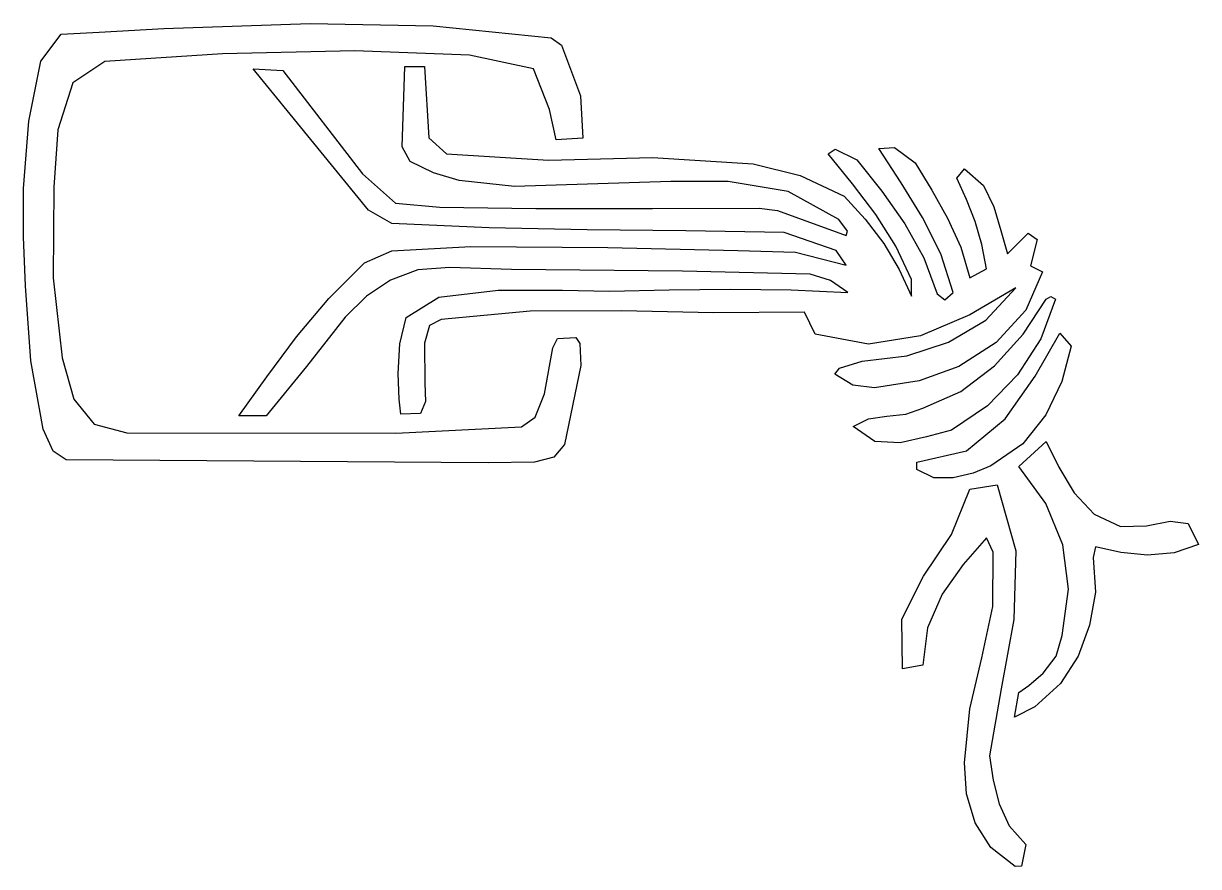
# Model space of a CAD drawing. Extents: x -8.9 to 58.9, y 0.1 to 48.9.
import ezdxf

# ---------------------------------------------------------------- set-up
doc = ezdxf.new("R2010")
doc.units = 0
doc.layers.get('0').update_dxf_attribs({"linetype": 'CONTINUOUS'})

msp = doc.modelspace()

# ---------------------------------------------------------------- linework, layer by layer
at = {"color": 7}
for points in [[(22.132173, 47.601913), (23.247493, 44.675045), (23.372878, 42.223432), (21.836647, 42.144599), (21.456476, 43.897105), (20.522535, 46.231998), (16.826613, 47.031378), (10.210324, 47.274936), (2.560235, 47.106621), (-4.2371, 46.670376), (-6.092003, 45.420499), (-6.944908, 42.705292), (-7.188207, 39.397814), (-7.211922, 34.164491), (-6.703069, 29.532426), (-6.030741, 27.148272), (-4.848942, 25.703805), (-2.957447, 25.198935), (12.563544, 25.189593), (19.829748, 25.546404), (20.614151, 26.111884), (21.164975, 27.460856), (21.631204, 30.108981), (21.912754, 30.646877), (22.976495, 30.705977), (23.204084, 30.374086), (23.262908, 29.085685), (22.3168, 24.521966), (21.70446, 23.8027), (20.581628, 23.503282), (17.898463, 23.471509), (-6.468182, 23.646569), (-7.227861, 24.137466), (-7.803987, 25.409013), (-8.514561, 29.372302), (-8.817871, 33.692943), (-8.931888, 36.527437), (-8.926089, 39.318778), (-8.626261, 43.210978), (-7.933125, 46.688678), (-6.7474, 48.236512), (-4.565667, 48.366094), (-0.821093, 48.57613), (7.61806, 48.858871), (14.727147, 48.713933), (21.553426, 48.035525), (22.132173, 47.601941)], [(45.716616, 32.026652), (42.866293, 30.808567), (39.868334, 30.320918), (36.796531, 30.912501), (36.18407, 32.181897), (30.916005, 32.138031), (25.602761, 32.258162), (20.330545, 32.230561), (15.185557, 31.743519), (14.507766, 31.4017), (14.223282, 30.386792), (14.256501, 28.075121), (14.277851, 27.018015), (14.003676, 26.327968), (12.867553, 26.272754), (12.766509, 27.14742), (12.702156, 28.635832), (12.796892, 30.343454), (13.173111, 31.875743), (15.064695, 33.040268), (18.490639, 33.446366), (22.19455, 33.446357), (24.920037, 33.392591), (28.353351, 33.462086), (31.900961, 33.504724), (35.397533, 33.473143), (38.677751, 33.31991), (37.67978, 34.009334), (36.501375, 34.370457), (29.133035, 34.550851), (19.249115, 34.64644), (15.688147, 34.757522), (13.840005, 34.616832), (12.255501, 34.033989), (10.877418, 33.097093), (9.648535, 31.894234), (7.409493, 29.043027), (5.08063, 26.185141), (3.50579, 26.185141), (5.118708, 28.443133), (6.837191, 30.74384), (8.705434, 32.97565), (10.76763, 35.02696), (12.342469, 35.727207), (16.905065, 35.973982), (24.818037, 35.914955), (32.322403, 35.740169), (35.659187, 35.639673), (38.590169, 34.895664), (37.998905, 35.737581), (35.002986, 36.777677), (29.315294, 36.884355), (23.623523, 36.941804), (17.956352, 37.048518), (12.342469, 37.302958), (10.990436, 38.07102), (4.336848, 46.232432), (6.042907, 46.144904), (10.655927, 40.171589), (12.561067, 38.484938), (15.114296, 38.249359), (20.6515, 38.163013), (27.392883, 38.161038), (33.558641, 38.178592), (34.608725, 38.049859), (38.589963, 36.602736), (38.669239, 36.857137), (38.152462, 37.521909), (35.239796, 39.144051), (31.767089, 39.72476), (28.44684, 39.729445), (19.421355, 39.445222), (16.230846, 39.783892), (14.753977, 40.219188), (13.392123, 40.892362), (12.932946, 41.722928), (13.086048, 46.363846), (14.223541, 46.363897), (14.488244, 42.258309), (15.492357, 41.330224), (21.381648, 40.95337), (27.402207, 41.105885), (33.209512, 40.757781), (35.925537, 40.07412), (38.459052, 38.879059), (39.688708, 37.551562), (40.750222, 36.137874), (41.639496, 34.650317), (42.352414, 33.101205), (42.352414, 34.064145), (41.459051, 35.999687), (40.290888, 37.828515), (38.950468, 39.591684), (37.540311, 41.330224), (37.947716, 41.601744), (39.202631, 40.980096), (40.634638, 39.160169), (41.964105, 37.286874), (43.072118, 35.323287), (43.839771, 33.232501), (44.282625, 32.893961), (44.758412, 33.320035), (44.04548, 35.555108), (42.992142, 37.642477), (41.750166, 39.647784), (40.471288, 41.63668), (41.380012, 41.689273), (42.571114, 40.805039), (43.530805, 39.223785), (44.441274, 37.609705), (45.204081, 35.929978), (45.720787, 34.15178), (46.683168, 34.677066), (46.416595, 36.082553), (46.026953, 37.418263), (45.538881, 38.696518), (44.977005, 39.929628), (45.414509, 40.454914), (46.50545, 39.50426), (47.120632, 38.266326), (47.506122, 36.897074), (47.907987, 35.552474), (49.101409, 36.740464), (49.614046, 36.384118), (49.226315, 34.859317), (49.920327, 34.501902), (48.953807, 32.285978), (47.240867, 30.431149), (45.085003, 29.035918), (42.789706, 28.198774), (40.214166, 27.804887), (38.969439, 27.964905), (37.93387, 28.59266), (38.192225, 28.936689), (39.508704, 29.336773), (42.084272, 29.654795), (44.495791, 30.436528), (46.644837, 31.718909), (48.38923, 33.582625), (45.716611, 32.026684)], [(49.826209, 30.63482), (48.487855, 28.548837), (46.739356, 26.758314), (44.670938, 25.353483), (43.216356, 24.962946), (41.696177, 24.625773), (40.241624, 24.707163), (38.983934, 25.572306), (39.87119, 26.019584), (40.930666, 26.163206), (42.022948, 26.274024), (43.008621, 26.622882), (45.196912, 27.593455), (47.141638, 29.079778), (48.80251, 30.913435), (50.139236, 32.92601), (50.403283, 33.087176), (50.664217, 32.92601), (49.826209, 30.63482)], [(51.031789, 28.175056), (50.118574, 26.242948), (48.778837, 24.565256), (46.946958, 23.293822), (45.920285, 22.877979), (44.770593, 22.593459), (43.637307, 22.60441), (42.659839, 23.074987), (42.659839, 23.512739), (45.532726, 24.170692), (47.761728, 26.018663), (49.506804, 28.473957), (50.9279, 30.953869), (51.584101, 30.209757), (51.031789, 28.175047)], [(55.938392, 19.821281), (57.288074, 20.106452), (58.333457, 19.973097), (58.932281, 18.744118), (57.522807, 18.261952), (55.990329, 18.136773), (54.441463, 18.282456), (52.982839, 18.612805), (52.841325, 18.0055), (52.982839, 15.986465), (52.645189, 14.085825), (51.987619, 12.304185), (50.952736, 10.711322), (49.483143, 9.376976), (48.298334, 8.764187), (48.557454, 10.205637), (49.129134, 10.606674), (49.952461, 11.321854), (50.703418, 12.300346), (51.057979, 13.49155), (51.431173, 16.161623), (51.090774, 18.733193), (50.110579, 21.124236), (48.564399, 23.252651), (50.139236, 24.697113), (50.869198, 23.225214), (51.754097, 21.742283), (52.903399, 20.511213), (54.426618, 19.794837), (55.938392, 19.821281)], [(48.383994, 18.393146), (48.258219, 14.416082), (47.54188, 10.414396), (46.858338, 6.531752), (47.075691, 5.122137), (47.416096, 3.757677), (48.002582, 2.499954), (48.958159, 1.410463), (48.712078, 0.167077), (48.345702, 0.141112), (46.940363, 1.232014), (46.027165, 2.663445), (45.540495, 4.332903), (45.41472, 6.13777), (45.717525, 9.251726), (46.426343, 12.205604), (47.044929, 15.167741), (47.077029, 18.306292), (46.683371, 19.137815), (45.334058, 17.601061), (44.124214, 15.871403), (43.275287, 13.936614), (43.008705, 11.784331), (41.827529, 11.565496), (41.796081, 14.429995), (43.052433, 16.917177), (44.669693, 19.322289), (45.720985, 21.940558), (47.295824, 22.202009), (48.38398, 18.39318)]]:
    msp.add_lwpolyline(points, dxfattribs=at)

doc.saveas('drawing.dxf')
